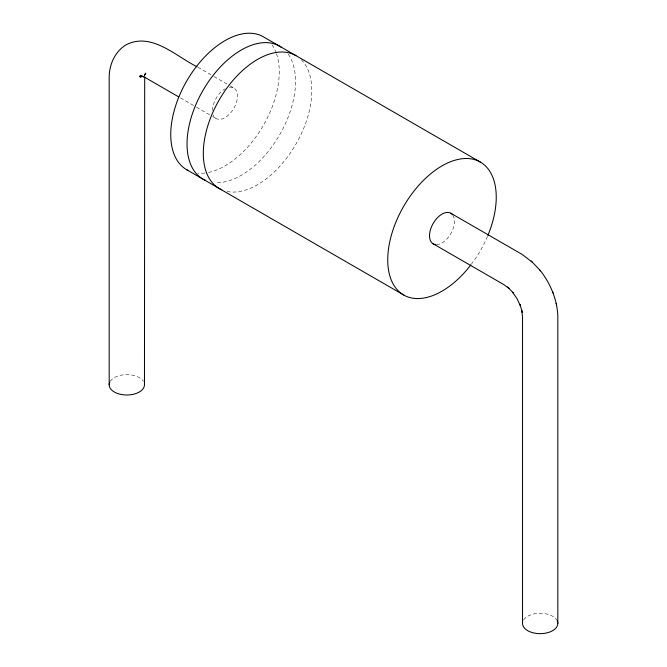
<?xml version="1.0" encoding="UTF-8"?>
<svg xmlns="http://www.w3.org/2000/svg" width="667" height="667" viewBox="0 0 667 667"><rect width="100%" height="100%" fill="white"/><g stroke="black" fill="none" stroke-linecap="round" stroke-linejoin="round"><path stroke-width="0.5" stroke-dasharray="3.33 2.5" d="M144.814 75.696L145.164 72.845L144.514 76.046L146.131 72.47L144.214 75.554L146.59 73.353L144.397 75.146M198.007 67.292L213.232 76.08M214.132 76.597L229.356 85.393M230.248 85.91L233.834 87.977M180.499 97.932L195.664 106.687M196.557 107.204L211.722 115.958M212.615 116.475L216.183 118.534M110.238 381.332A17.642 10.188 0 0 1 126.822 374.629A17.642 10.188 0 0 1 143.405 381.332M452.793 215.091A17.642 10.188 -60 0 1 450.817 233.625A17.642 10.188 -60 0 1 435.751 244.606M523.595 619.985A17.642 10.188 0 0 1 540.178 613.273A17.642 10.188 0 0 1 556.762 619.985M229.273 87.252A17.642 10.188 -60 0 1 233.834 108.346A17.642 10.188 -60 0 1 213.282 114.949M212.531 110.455A17.642 10.188 -60 0 1 225.004 88.853M271.986 44.814A76.713 44.289 -60 0 1 276.113 52.735M276.463 53.727A76.713 44.289 -60 0 1 262.581 126.738A76.713 44.289 -60 0 1 205.778 172.928M204.761 173.053A76.713 44.289 -60 0 1 197.882 173.162M288.261 54.21A76.713 44.289 -60 0 1 280.023 134.134A76.713 44.289 -60 0 1 215.099 182.625M487.494 236.36A76.713 44.289 -60 0 1 471.527 264.024M301.309 59.755A76.713 44.289 -60 0 1 296.331 143.463A76.713 44.289 -60 0 1 226.455 191.321"/><path stroke-width="1" d="M144.697 76.655L144.464 384.817A17.642 10.188 0 0 1 124.521 394.914A17.642 10.188 0 0 1 109.78 382.174M141.896 76.413L140.137 77.08L142.455 76.363M141.412 76.18L139.595 76.238L143.505 76.63L140.404 75.588L145.698 77.839L178.714 96.898M480.348 162.089L263.365 36.818A76.713 44.289 -60 0 0 185.826 82.558A76.713 44.289 -60 0 0 188.352 170.594M197.115 66.775C175.896 56.42 151.501 31.549 125.871 44.914C114.882 51.851 109.263 64.482 109.18 77.222L109.18 384.817M450.817 213.248L522.453 254.611L532.508 262.364M433.166 243.814L503.652 284.501L508.946 288.369L507.637 286.993L513.348 293.005L512.665 292.296L516.975 298.608L520.293 305.503L520.018 304.561L522.369 312.506L521.836 310.689L522.536 317.2L522.536 623.462A17.642 10.188 0 0 0 542.479 633.567A17.642 10.188 0 0 0 557.22 620.827M186.652 169.693L403.635 294.964M539.886 270.16L540.57 270.869C550.525 283.783 557.103 299.483 557.82 315.866L557.82 623.462M531.199 260.989L540.57 270.869M556.136 303.285L556.67 305.102M552.801 292.054L553.068 292.996M435.751 244.606A17.642 10.188 -60 0 1 432.791 224.104A17.642 10.188 -60 0 1 452.218 214.365M470.927 264.807A76.713 44.289 -60 0 1 388.694 270.977A76.713 44.289 -60 0 1 452.109 161.147A76.713 44.289 -60 0 1 487.877 235.451M205.503 180.39A76.713 44.289 -60 0 1 202.51 91.229A76.713 44.289 -60 0 1 281.266 47.232M221.778 189.787A76.713 44.289 -60 0 1 217.967 102.076A76.713 44.289 -60 0 1 295.915 55.611"/></g></svg>
